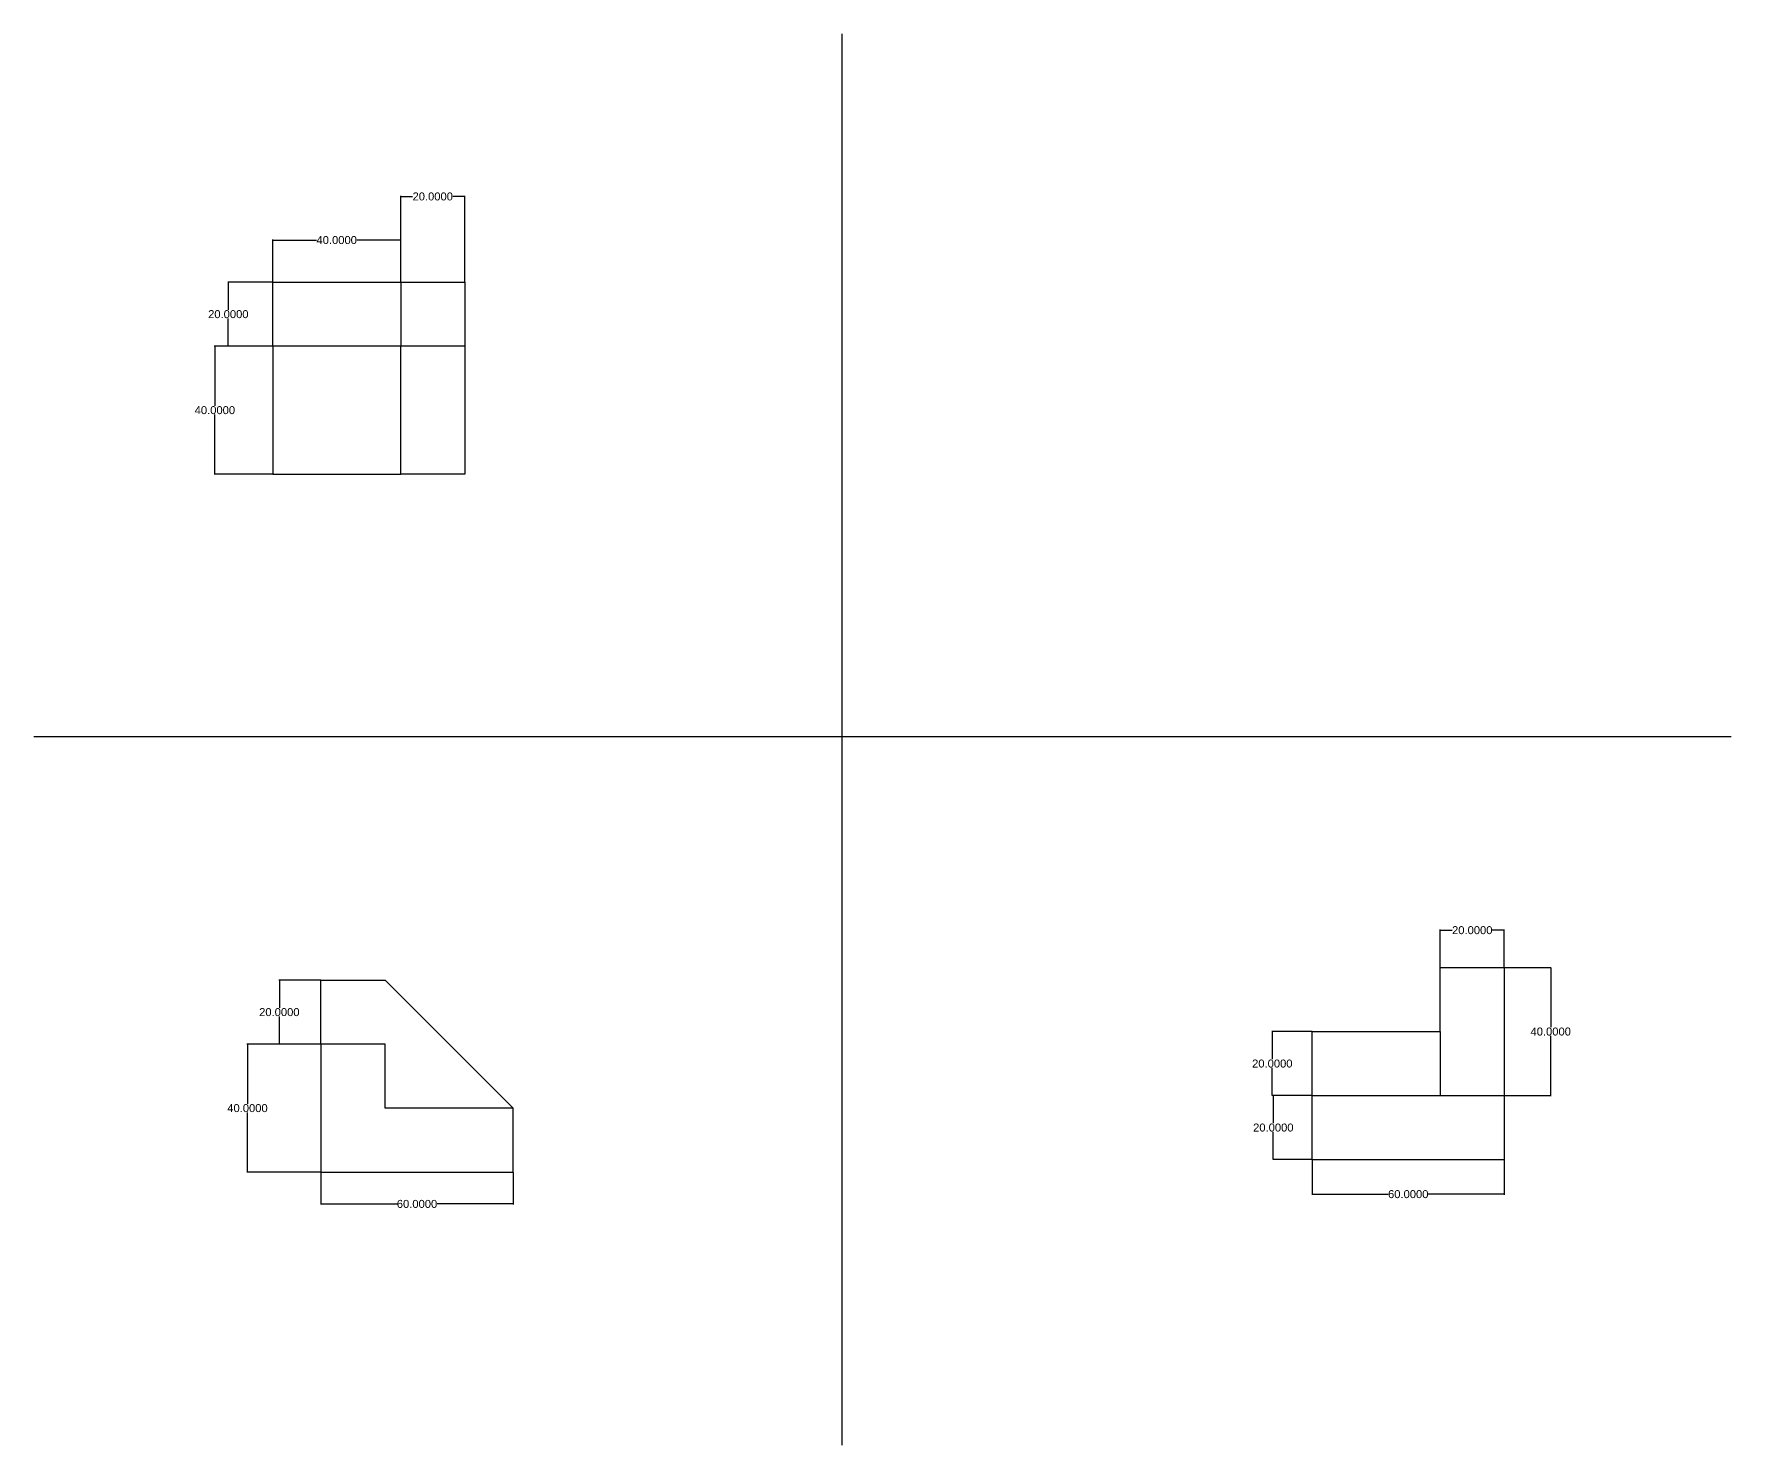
# Model space of a CAD drawing. Header units: inches. Extents: x 102 to 4063, y 13 to 1069.
# Drawn here: x 2500 to 3030, y 560 to 1001 of the extents above; entities that cross this region are included whole.
import ezdxf

# ---------------------------------------------------------------- set-up
doc = ezdxf.new("R2010")
doc.units = ezdxf.units.IN
doc.header["$MEASUREMENT"] = 0
doc.styles.get("Standard").update_dxf_attribs({"font": 'arial.ttf'})
doc.dimstyles.get("Standard").update_dxf_attribs({"dimtxt": 2.5, "dimasz": 0.18, "dimexe": 0.18, "dimexo": 0.0625, "dimgap": 0.09, "dimtad": 0, "dimtih": 1, "dimtoh": 1, "dimdec": 4, "dimzin": 0, "dimdsep": 46, "dimtxsty": 'Standard', "dimcen": 0.09, "dimadec": 0, "dimazin": 0, "dimtfac": 1, "dimtdec": 4, "dimtofl": 0, "dimtmove": 0, "dimatfit": 3, "dimfxl": 1, "dimtolj": 1, "dimtzin": 0, "dimarcsym": 0})

# ---------------------------------------------------------------- blocks, each defined once
blk = doc.blocks.new('*D11')
at = {"color": 0, "lineweight": -2, "transparency": 16777216}
for p, q in [((2899.52, 689.26), (2886.93, 689.26)), ((2887.11, 689.08), (2887.11, 680.62)), ((2887.11, 669.44), (2887.11, 677.89)), ((2899.52, 669.26), (2886.93, 669.26))]:
    blk.add_line(p, q, dxfattribs=at)
at = {"color": 0, "transparency": 16777216}
for points in [[(2887.08, 689.08), (2887.14, 689.08), (2887.11, 689.26)], [(2887.08, 669.44), (2887.14, 669.44), (2887.11, 669.26)]]:
    blk.add_solid(points, dxfattribs=at)
at = {"layer": 'Defpoints', "color": 0, "transparency": 16777216}
for p in [(2899.58, 689.26), (2887.11, 669.26), (2899.58, 669.26)]:
    blk.add_point(p, dxfattribs=at)
at = {"color": 0, "transparency": 16777216, "insert": (2887.11, 679.26), "char_height": 2.5, "attachment_point": 5}
blk.add_mtext('\\A1;20.0000', dxfattribs=at)
blk = doc.blocks.new('*D12')
at = {"color": 0, "lineweight": -2, "transparency": 16777216}
for p, q in [((2899.52, 669.26), (2887.25, 669.26)), ((2887.43, 669.08), (2887.43, 660.62)), ((2887.43, 649.44), (2887.43, 657.89)), ((2899.52, 649.26), (2887.25, 649.26))]:
    blk.add_line(p, q, dxfattribs=at)
at = {"color": 0, "transparency": 16777216}
for points in [[(2887.4, 669.08), (2887.46, 669.08), (2887.43, 669.26)], [(2887.4, 649.44), (2887.46, 649.44), (2887.43, 649.26)]]:
    blk.add_solid(points, dxfattribs=at)
at = {"layer": 'Defpoints', "color": 0, "transparency": 16777216}
for p in [(2899.58, 669.26), (2887.43, 649.26), (2899.58, 649.26)]:
    blk.add_point(p, dxfattribs=at)
at = {"color": 0, "transparency": 16777216, "insert": (2887.43, 659.26), "char_height": 2.5, "attachment_point": 5}
blk.add_mtext('\\A1;20.0000', dxfattribs=at)
blk = doc.blocks.new('*D13')
at = {"color": 0, "lineweight": -2, "transparency": 16777216}
for p, q in [((2959.64, 709.26), (2974.27, 709.26)), ((2974.09, 709.08), (2974.09, 690.62)), ((2974.09, 669.44), (2974.09, 687.89)), ((2959.64, 669.26), (2974.27, 669.26))]:
    blk.add_line(p, q, dxfattribs=at)
at = {"color": 0, "transparency": 16777216}
for points in [[(2974.06, 709.08), (2974.12, 709.08), (2974.09, 709.26)], [(2974.06, 669.44), (2974.12, 669.44), (2974.09, 669.26)]]:
    blk.add_solid(points, dxfattribs=at)
at = {"layer": 'Defpoints', "color": 0, "transparency": 16777216}
for p in [(2959.58, 709.26), (2959.58, 669.26), (2974.09, 669.26)]:
    blk.add_point(p, dxfattribs=at)
at = {"color": 0, "transparency": 16777216, "insert": (2974.09, 689.26), "char_height": 2.5, "attachment_point": 5}
blk.add_mtext('\\A1;40.0000', dxfattribs=at)
blk = doc.blocks.new('*D14')
at = {"color": 0, "lineweight": -2, "transparency": 16777216}
for p, q in [((2899.58, 649.19), (2899.58, 638.28)), ((2959.58, 649.19), (2959.58, 638.28)), ((2899.76, 638.46), (2923.33, 638.46)), ((2959.4, 638.46), (2935.83, 638.46))]:
    blk.add_line(p, q, dxfattribs=at)
at = {"color": 0, "transparency": 16777216}
for points in [[(2899.76, 638.49), (2899.76, 638.43), (2899.58, 638.46)], [(2959.4, 638.49), (2959.4, 638.43), (2959.58, 638.46)]]:
    blk.add_solid(points, dxfattribs=at)
at = {"layer": 'Defpoints', "color": 0, "transparency": 16777216}
for p in [(2899.58, 649.26), (2959.58, 649.26), (2959.58, 638.46)]:
    blk.add_point(p, dxfattribs=at)
at = {"color": 0, "transparency": 16777216, "insert": (2929.58, 638.46), "char_height": 2.5, "attachment_point": 5}
blk.add_mtext('\\A1;60.0000', dxfattribs=at)
blk = doc.blocks.new('*D15')
at = {"color": 0, "lineweight": -2, "transparency": 16777216}
for p, q in [((2939.58, 709.32), (2939.58, 721.12)), ((2959.58, 709.32), (2959.58, 721.12)), ((2939.76, 720.94), (2943.31, 720.94)), ((2959.4, 720.94), (2955.85, 720.94))]:
    blk.add_line(p, q, dxfattribs=at)
at = {"color": 0, "transparency": 16777216}
for points in [[(2939.76, 720.97), (2939.76, 720.91), (2939.58, 720.94)], [(2959.4, 720.97), (2959.4, 720.91), (2959.58, 720.94)]]:
    blk.add_solid(points, dxfattribs=at)
at = {"layer": 'Defpoints', "color": 0, "transparency": 16777216}
for p in [(2959.58, 720.94), (2939.58, 709.26), (2959.58, 709.26)]:
    blk.add_point(p, dxfattribs=at)
at = {"color": 0, "transparency": 16777216, "insert": (2949.58, 720.94), "char_height": 2.5, "attachment_point": 5}
blk.add_mtext('\\A1;20.0000', dxfattribs=at)
blk = doc.blocks.new('*D16')
at = {"color": 0, "lineweight": -2, "transparency": 16777216}
for p, q in [((2574.82, 923.51), (2574.82, 936.77)), ((2575, 936.59), (2588.52, 936.59)), ((2614.64, 936.59), (2601.12, 936.59)), ((2614.82, 923.51), (2614.82, 936.77))]:
    blk.add_line(p, q, dxfattribs=at)
at = {"color": 0, "transparency": 16777216}
for points in [[(2575, 936.62), (2575, 936.56), (2574.82, 936.59)], [(2614.64, 936.62), (2614.64, 936.56), (2614.82, 936.59)]]:
    blk.add_solid(points, dxfattribs=at)
at = {"layer": 'Defpoints', "color": 0, "transparency": 16777216}
for p in [(2614.82, 936.59), (2574.82, 923.44), (2614.82, 923.44)]:
    blk.add_point(p, dxfattribs=at)
at = {"color": 0, "transparency": 16777216, "insert": (2594.82, 936.59), "char_height": 2.5, "attachment_point": 5}
blk.add_mtext('\\A1;40.0000', dxfattribs=at)
blk = doc.blocks.new('*D17')
at = {"color": 0, "lineweight": -2, "transparency": 16777216}
for p, q in [((2574.76, 923.44), (2560.78, 923.44)), ((2560.96, 923.26), (2560.96, 914.81)), ((2560.96, 903.62), (2560.96, 912.08)), ((2574.76, 903.44), (2560.78, 903.44))]:
    blk.add_line(p, q, dxfattribs=at)
at = {"color": 0, "transparency": 16777216}
for points in [[(2560.93, 923.26), (2560.99, 923.26), (2560.96, 923.44)], [(2560.93, 903.62), (2560.99, 903.62), (2560.96, 903.44)]]:
    blk.add_solid(points, dxfattribs=at)
at = {"layer": 'Defpoints', "color": 0, "transparency": 16777216}
for p in [(2574.82, 923.44), (2560.96, 903.44), (2574.82, 903.44)]:
    blk.add_point(p, dxfattribs=at)
at = {"color": 0, "transparency": 16777216, "insert": (2560.96, 913.44), "char_height": 2.5, "attachment_point": 5}
blk.add_mtext('\\A1;20.0000', dxfattribs=at)
blk = doc.blocks.new('*D18')
at = {"color": 0, "lineweight": -2, "transparency": 16777216}
for p, q in [((2574.76, 903.44), (2556.58, 903.44)), ((2556.76, 903.26), (2556.76, 884.81)), ((2556.76, 863.62), (2556.76, 882.08)), ((2574.76, 863.44), (2556.58, 863.44))]:
    blk.add_line(p, q, dxfattribs=at)
at = {"color": 0, "transparency": 16777216}
for points in [[(2556.73, 903.26), (2556.79, 903.26), (2556.76, 903.44)], [(2556.73, 863.62), (2556.79, 863.62), (2556.76, 863.44)]]:
    blk.add_solid(points, dxfattribs=at)
at = {"layer": 'Defpoints', "color": 0, "transparency": 16777216}
for p in [(2574.82, 903.44), (2556.76, 863.44), (2574.82, 863.44)]:
    blk.add_point(p, dxfattribs=at)
at = {"color": 0, "transparency": 16777216, "insert": (2556.76, 883.44), "char_height": 2.5, "attachment_point": 5}
blk.add_mtext('\\A1;40.0000', dxfattribs=at)
blk = doc.blocks.new('*D19')
at = {"color": 0, "lineweight": -2, "transparency": 16777216}
for p, q in [((2614.82, 923.51), (2614.82, 950.4)), ((2615, 950.22), (2618.55, 950.22)), ((2634.64, 950.22), (2631.09, 950.22)), ((2634.82, 923.51), (2634.82, 950.4))]:
    blk.add_line(p, q, dxfattribs=at)
at = {"color": 0, "transparency": 16777216}
for points in [[(2615, 950.25), (2615, 950.19), (2614.82, 950.22)], [(2634.64, 950.25), (2634.64, 950.19), (2634.82, 950.22)]]:
    blk.add_solid(points, dxfattribs=at)
at = {"layer": 'Defpoints', "color": 0, "transparency": 16777216}
for p in [(2634.82, 950.22), (2614.82, 923.44), (2634.82, 923.44)]:
    blk.add_point(p, dxfattribs=at)
at = {"color": 0, "transparency": 16777216, "insert": (2624.82, 950.22), "char_height": 2.5, "attachment_point": 5}
blk.add_mtext('\\A1;20.0000', dxfattribs=at)
blk = doc.blocks.new('*D33')
at = {"color": 0, "lineweight": -2, "transparency": 16777216}
for p, q in [((2589.91, 645.28), (2589.91, 635.22)), ((2649.91, 645.28), (2649.91, 635.22)), ((2590.09, 635.4), (2613.66, 635.4)), ((2649.73, 635.4), (2626.16, 635.4))]:
    blk.add_line(p, q, dxfattribs=at)
at = {"color": 0, "transparency": 16777216}
for points in [[(2590.09, 635.43), (2590.09, 635.37), (2589.91, 635.4)], [(2649.73, 635.43), (2649.73, 635.37), (2649.91, 635.4)]]:
    blk.add_solid(points, dxfattribs=at)
at = {"layer": 'Defpoints', "color": 0, "transparency": 16777216}
for p in [(2589.91, 645.34), (2649.91, 645.34), (2649.91, 635.4)]:
    blk.add_point(p, dxfattribs=at)
at = {"color": 0, "transparency": 16777216, "insert": (2619.91, 635.4), "char_height": 2.5, "attachment_point": 5}
blk.add_mtext('\\A1;60.0000', dxfattribs=at)
blk = doc.blocks.new('*D34')
at = {"color": 0, "lineweight": -2, "transparency": 16777216}
for p, q in [((2589.85, 705.34), (2576.72, 705.34)), ((2576.9, 705.16), (2576.9, 696.71)), ((2576.9, 685.52), (2576.9, 693.98)), ((2589.85, 685.34), (2576.72, 685.34))]:
    blk.add_line(p, q, dxfattribs=at)
at = {"color": 0, "transparency": 16777216}
for points in [[(2576.87, 705.16), (2576.93, 705.16), (2576.9, 705.34)], [(2576.87, 685.52), (2576.93, 685.52), (2576.9, 685.34)]]:
    blk.add_solid(points, dxfattribs=at)
at = {"layer": 'Defpoints', "color": 0, "transparency": 16777216}
for p in [(2589.91, 705.34), (2576.9, 685.34), (2589.91, 685.34)]:
    blk.add_point(p, dxfattribs=at)
at = {"color": 0, "transparency": 16777216, "insert": (2576.9, 695.34), "char_height": 2.5, "attachment_point": 5}
blk.add_mtext('\\A1;20.0000', dxfattribs=at)
blk = doc.blocks.new('*D35')
at = {"color": 0, "lineweight": -2, "transparency": 16777216}
for p, q in [((2589.85, 685.34), (2566.76, 685.34)), ((2566.94, 685.16), (2566.94, 666.71)), ((2566.94, 645.52), (2566.94, 663.98)), ((2589.85, 645.34), (2566.76, 645.34))]:
    blk.add_line(p, q, dxfattribs=at)
at = {"color": 0, "transparency": 16777216}
for points in [[(2566.91, 685.16), (2566.97, 685.16), (2566.94, 685.34)], [(2566.91, 645.52), (2566.97, 645.52), (2566.94, 645.34)]]:
    blk.add_solid(points, dxfattribs=at)
at = {"layer": 'Defpoints', "color": 0, "transparency": 16777216}
for p in [(2589.91, 685.34), (2566.94, 645.34), (2589.91, 645.34)]:
    blk.add_point(p, dxfattribs=at)
at = {"color": 0, "transparency": 16777216, "insert": (2566.94, 665.34), "char_height": 2.5, "attachment_point": 5}
blk.add_mtext('\\A1;40.0000', dxfattribs=at)

msp = doc.modelspace()

# ---------------------------------------------------------------- linework, layer by layer
for p, q in [((2752.65557, 1001.01493), (2752.65557, 560.0581)), ((2574.81995, 903.44438), (2574.81995, 923.44438)), ((2574.81995, 923.44438), (2614.81995, 923.44438)), ((2614.81995, 923.44438), (2614.81995, 903.44438)), ((2614.81995, 923.44438), (2634.81995, 923.44438)), ((2634.81995, 923.44438), (2634.81995, 903.44438)), ((2614.81995, 903.44438), (2574.81995, 903.44438)), ((2574.81995, 903.44438), (2574.81995, 863.44438)), ((2614.81995, 863.44438), (2614.81995, 903.44438)), ((2634.81995, 903.44438), (2614.81995, 903.44438)), ((2634.81995, 903.44438), (2634.81995, 863.44438)), ((2574.81995, 863.44438), (2614.81995, 863.44438)), ((2634.81995, 863.44438), (2614.81995, 863.44438)), ((2500.233, 781.43779), (3030.43033, 781.43779)), ((2589.90951, 685.342), (2589.90951, 705.342)), ((2589.90951, 705.342), (2609.90951, 705.342)), ((2609.90951, 705.342), (2649.90951, 665.342)), ((2939.5816, 689.25592), (2939.5816, 709.25592)), ((2939.5816, 709.25592), (2959.5816, 709.25592)), ((2959.5816, 709.25592), (2959.5816, 669.25592)), ((2609.90951, 685.342), (2589.90951, 685.342)), ((2589.90951, 685.342), (2589.90951, 645.342)), ((2609.90951, 665.342), (2609.90951, 685.342)), ((2899.5816, 669.25592), (2899.5816, 689.25592)), ((2899.5816, 689.25592), (2939.5816, 689.25592)), ((2939.5816, 689.25592), (2939.5816, 669.25592)), ((2899.5816, 649.25592), (2899.5816, 669.25592)), ((2899.5816, 669.25592), (2959.5816, 669.25592)), ((2959.5816, 669.25592), (2959.5816, 649.25592)), ((2649.90951, 665.342), (2609.90951, 665.342)), ((2649.90951, 645.342), (2649.90951, 665.342)), ((2899.5816, 649.25592), (2959.5816, 649.25592)), ((2589.90951, 645.342), (2649.90951, 645.342))]:
    msp.add_line(p, q)

# ---------------------------------------------------------------- dimensions: what is measured, and where the dimension line sits
for base, p1, p2, picture, middle in [((2634.81995, 950.21719), (2614.81995, 923.44438), (2634.81995, 923.44438), '*D19', (2624.81995, 950.21719)), ((2614.81995, 936.58899), (2574.81995, 923.44438), (2614.81995, 923.44438), '*D16', (2594.81995, 936.58899)), ((2959.5816, 720.93859), (2939.5816, 709.25592), (2959.5816, 709.25592), '*D15', (2949.5816, 720.93859)), ((2959.5816, 638.45698), (2899.5816, 649.25592), (2959.5816, 649.25592), '*D14', (2929.5816, 638.45698)), ((2649.90951, 635.39736), (2589.90951, 645.342), (2649.90951, 645.342), '*D33', (2619.90951, 635.39736))]:
    dim = msp.add_linear_dim(base=base, p1=p1, p2=p2, dimstyle='Standard')
    dim.commit()
    dim.dimension.update_dxf_attribs({"geometry": picture, "text_midpoint": middle})
for base, p1, p2, picture, middle in [((2560.95567, 903.44438), (2574.81995, 923.44438), (2574.81995, 903.44438), '*D17', (2560.95567, 913.44438)), ((2556.75946, 863.44438), (2574.81995, 903.44438), (2574.81995, 863.44438), '*D18', (2556.75946, 883.44438)), ((2576.89596, 685.342), (2589.90951, 705.342), (2589.90951, 685.342), '*D34', (2576.89596, 695.342)), ((2974.09233, 669.25592), (2959.5816, 709.25592), (2959.5816, 669.25592), '*D13', (2974.09233, 689.25592)), ((2566.94441, 645.342), (2589.90951, 685.342), (2589.90951, 645.342), '*D35', (2566.94441, 665.342)), ((2887.10902, 669.25592), (2899.5816, 689.25592), (2899.5816, 669.25592), '*D11', (2887.10902, 679.25592)), ((2887.42648, 649.25592), (2899.5816, 669.25592), (2899.5816, 649.25592), '*D12', (2887.42648, 659.25592))]:
    dim = msp.add_linear_dim(base=base, p1=p1, p2=p2, angle=90, dimstyle='Standard')
    dim.commit()
    dim.dimension.update_dxf_attribs({"geometry": picture, "text_midpoint": middle})

doc.saveas('drawing.dxf')
